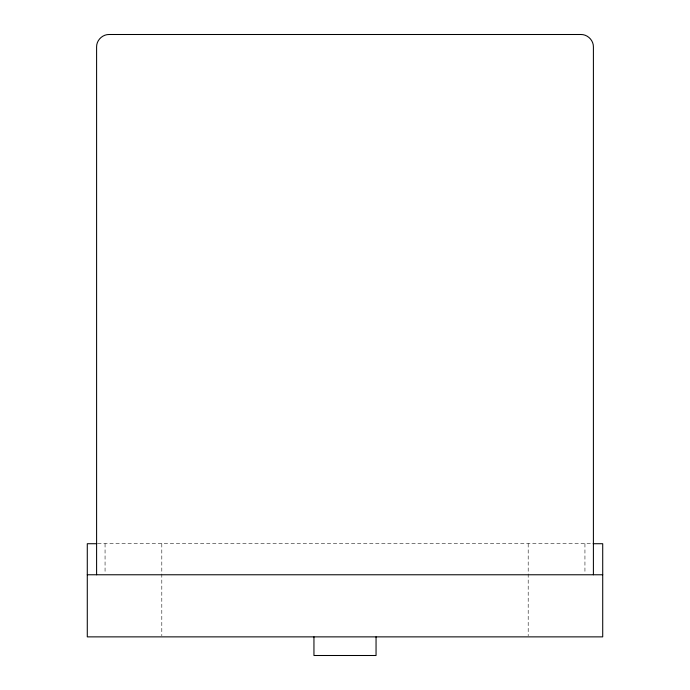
<?xml version="1.0" encoding="UTF-8"?>
<svg xmlns="http://www.w3.org/2000/svg" width="690" height="690" viewBox="0 0 690 690"><rect width="100%" height="100%" fill="white"/><g stroke="black" fill="none" stroke-linecap="round" stroke-linejoin="round"><path stroke-width="0.52" stroke-dasharray="3.45 2.59" d="M97.747 543.72L592.253 543.72M584.939 543.72L584.939 573.701M528.195 543.72L528.195 635.801M161.805 543.72L161.805 635.801M105.061 543.72L105.061 573.701"/><path stroke-width="1.03" d="M96.867 543.72L87.285 543.72L87.285 636.87L602.715 636.87L602.715 543.72L593.133 543.72M87.285 574.77L602.715 574.77M593.4 574.77L593.4 46.92C593.538 40.244 587.526 34.353 580.877 34.5L109.124 34.5C102.474 34.353 96.462 40.244 96.6 46.92L96.6 574.77M376.05 636.87L376.05 655.5L313.95 655.5L313.95 636.87"/></g></svg>
